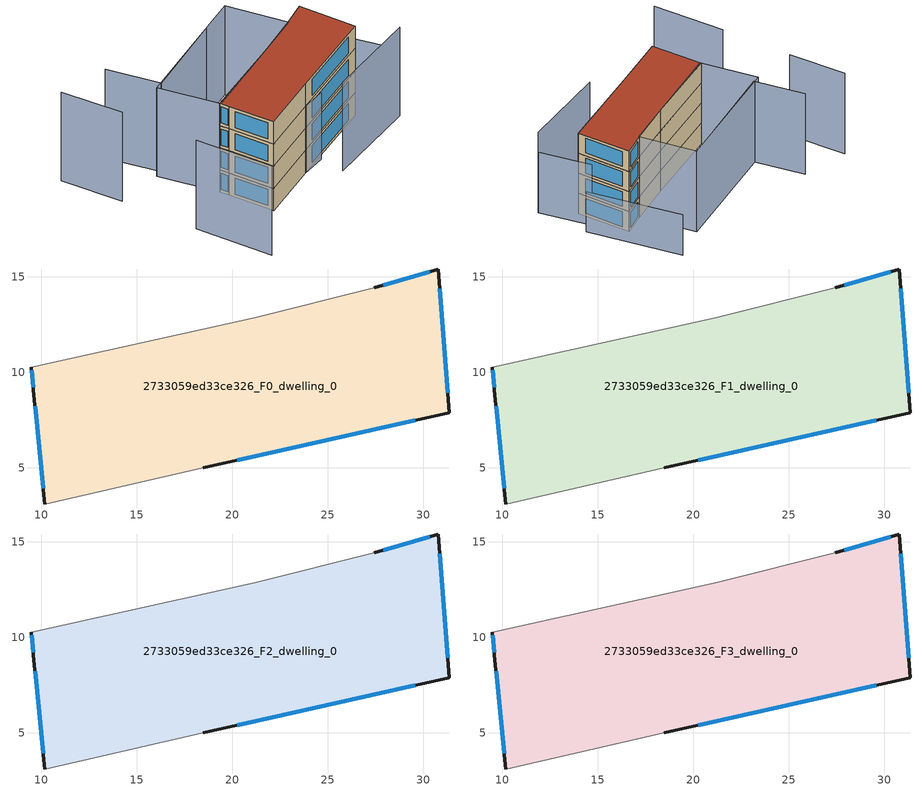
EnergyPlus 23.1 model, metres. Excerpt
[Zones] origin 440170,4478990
2733059ed33ce326_F0_dwelling_0
 floor ground (EU_floor_Construction): 30.8,15.41 31.36,7.88 18.48,5.01 10.19,3.11 9.6,9.06 9.48,10.28 21.19,12.86 27.45,14.43 z0
 wall outside (EU_wall_Construction): 18.48,5.01 31.36,7.88 30.8,15.41 27.45,14.43 / 9.48,10.28 9.6,9.06 10.19,3.11 z0:3
 wall adiabatic (EU_wall_Construction): 10.19,3.11 18.48,5.01 / 27.45,14.43 21.19,12.86 9.48,10.28 z0:3
 window (EU_Window_Construction): 20.27,5.41 29.58,7.48 / 9.68,8.23 10.11,3.94 / 9.5,10.11 9.58,9.23 / 30.33,15.28 27.91,14.57 / 31.29,8.93 30.88,14.37 z0.42:2.58
2733059ed33ce326_F1_dwelling_0
 floor to 2733059ed33ce326_F0_dwelling_0 (EU_floor_Construction): 30.8,15.41 31.36,7.88 18.48,5.01 10.19,3.11 9.6,9.06 9.48,10.28 21.19,12.86 27.45,14.43 z3
 wall outside (EU_wall_Construction): 18.48,5.01 31.36,7.88 30.8,15.41 27.45,14.43 / 9.48,10.28 9.6,9.06 10.19,3.11 z3:6
 wall adiabatic (EU_wall_Construction): 10.19,3.11 18.48,5.01 / 27.45,14.43 21.19,12.86 9.48,10.28 z3:6
 window (EU_Window_Construction): 20.27,5.41 29.58,7.48 / 9.68,8.23 10.11,3.94 / 9.5,10.11 9.58,9.23 / 30.33,15.28 27.91,14.57 / 31.29,8.93 30.88,14.37 z3.42:5.58
2733059ed33ce326_F2_dwelling_0
 floor to 2733059ed33ce326_F1_dwelling_0 (EU_floor_Construction): 30.8,15.41 31.36,7.88 18.48,5.01 10.19,3.11 9.6,9.06 9.48,10.28 21.19,12.86 27.45,14.43 z6
 wall outside (EU_wall_Construction): 18.48,5.01 31.36,7.88 30.8,15.41 27.45,14.43 / 9.48,10.28 9.6,9.06 10.19,3.11 z6:9
 wall adiabatic (EU_wall_Construction): 10.19,3.11 18.48,5.01 / 27.45,14.43 21.19,12.86 9.48,10.28 z6:9
 window (EU_Window_Construction): 20.27,5.41 29.58,7.48 / 9.68,8.23 10.11,3.94 / 9.5,10.11 9.58,9.23 / 30.33,15.28 27.91,14.57 / 31.29,8.93 30.88,14.37 z6.42:8.58
2733059ed33ce326_F3_dwelling_0
 floor to 2733059ed33ce326_F2_dwelling_0 (EU_floor_Construction): 30.8,15.41 31.36,7.88 18.48,5.01 10.19,3.11 9.6,9.06 9.48,10.28 21.19,12.86 27.45,14.43 z9
 wall outside (EU_wall_Construction): 18.48,5.01 31.36,7.88 30.8,15.41 27.45,14.43 / 9.48,10.28 9.6,9.06 10.19,3.11 z9:12
 wall adiabatic (EU_wall_Construction): 10.19,3.11 18.48,5.01 / 27.45,14.43 21.19,12.86 9.48,10.28 z9:12
 window (EU_Window_Construction): 20.27,5.41 29.58,7.48 / 9.68,8.23 10.11,3.94 / 9.5,10.11 9.58,9.23 / 30.33,15.28 27.91,14.57 / 31.29,8.93 30.88,14.37 z9.42:11.58
 roof outside (EU_roof_Construction): 31.36,7.88 30.8,15.41 27.45,14.43 21.19,12.86 9.48,10.28 9.6,9.06 10.19,3.11 18.48,5.01 z12
shading: 10.08,4.22 21.79,5.32 / 34.29,3.8 32.44,10.78 z0:9; 21.42,1.95 34.29,3.8 / 1.88,7.79 2.84,-2.27 / 0.37,25.85 1.27,17.9 / 20.78,20.94 8.76,18 / 8.76,18 7.1,24.78 / 25.65,22.1 27.47,14.33 / 27.47,14.33 9.52,10.12 / 9.52,10.12 7.7,17.89 / 7.7,17.89 25.65,22.1 z0:12; 34.03,11.2 30.86,23.9 z0:6
[Building]
EU S2 Campaign: North Axis=0; Terrain=City; Solar Distribution=FullExterior
[Site:Location]
Madrid: Latitude=40.5; Longitude=-3.5; Time Zone=1; Elevation=609
[SizingPeriod:WeatherFileDays]
AnnualSizingPeriod: Begin Month=1; Begin Day of Month=1; End Month=12; End Day of Month=31; Day of Week for Start Day=Monday; Use Weather File Daylight Saving Period=No; Use Weather File Rain and Snow Indicators=No
[MATERIAL]
EU_InternalMass_Material: Roughness=MediumRough; Thickness=0.1; Conductivity=1; Density=1800; Specific Heat=900; Thermal Absorptance=0.9; Solar Absorptance=0.7; Visible Absorptance=0.7
[MATERIAL:NOMASS] Roughness=MediumRough; Thermal Absorptance=0.9; Solar Absorptance=0.7; Visible Absorptance=0.7
Name | Thermal Resistance
EU_wall_NoMass | 1.60022
EU_roof_NoMass | 1.57597
EU_floor_NoMass | 0.470652
[WINDOWMATERIAL:SIMPLEGLAZINGSYSTEM]
EU_Window_SimpleGlazing: UFactor=3.28802; Solar Heat Gain Coefficient=0.85; Visible Transmittance=0.85
[CONSTRUCTION]
EU_wall_Construction: EU_wall_NoMass
EU_roof_Construction: EU_roof_NoMass
EU_floor_Construction: EU_floor_NoMass
EU_Window_Construction: EU_Window_SimpleGlazing
EU_InternalMass_Construction: EU_InternalMass_Material
[ZONE] Type=1; Multiplier=1; Ceiling Height=autocalculate; Floor Area=autocalculate; Part of Total Floor Area=Yes
Name | Volume
2733059ed33ce326_F0_dwelling_0 | 467.902
2733059ed33ce326_F1_dwelling_0; 2733059ed33ce326_F2_dwelling_0; 2733059ed33ce326_F3_dwelling_0 | 467.901
[INTERNALMASS] Construction=EU_InternalMass_Construction; Surface Area=155.967
Name | Zone or ZoneList
2733059ed33ce326_F0_dwelling_0_EU_InternalMass | 2733059ed33ce326_F0_dwelling_0
2733059ed33ce326_F1_dwelling_0_EU_InternalMass | 2733059ed33ce326_F1_dwelling_0
2733059ed33ce326_F2_dwelling_0_EU_InternalMass | 2733059ed33ce326_F2_dwelling_0
2733059ed33ce326_F3_dwelling_0_EU_InternalMass | 2733059ed33ce326_F3_dwelling_0
[OTHEREQUIPMENT] Fuel Type=Electricity; Design Level Calculation Method=Watts/Area; Power per Zone Floor Area=1; Fraction Latent=0; Fraction Radiant=0; Fraction Lost=0; Carbon Dioxide Generation Rate=0; EndUse Subcategory=EU_Step8_InternalGains
Name | Zone or ZoneList or Space or SpaceList | Schedule
EU_Step8_InternalGain_2733059ed33ce326_F0_dwelling_0_f000 | 2733059ed33ce326_F0_dwelling_0 | EU_Step8_GainSchedule_2733059ed33ce326_F0_dwelling_0_f000
EU_Step8_InternalGain_2733059ed33ce326_F1_dwelling_0_f000 | 2733059ed33ce326_F1_dwelling_0 | EU_Step8_GainSchedule_2733059ed33ce326_F1_dwelling_0_f000
EU_Step8_InternalGain_2733059ed33ce326_F2_dwelling_0_f000 | 2733059ed33ce326_F2_dwelling_0 | EU_Step8_GainSchedule_2733059ed33ce326_F2_dwelling_0_f000
EU_Step8_InternalGain_2733059ed33ce326_F3_dwelling_0_f000 | 2733059ed33ce326_F3_dwelling_0 | EU_Step8_GainSchedule_2733059ed33ce326_F3_dwelling_0_f000
[ZONEVENTILATION:DESIGNFLOWRATE] Schedule=EU_AlwaysOn; Design Flow Rate Calculation Method=AirChanges/Hour; Air Changes per Hour=0.480704; Ventilation Type=Natural; Fan Pressure Rise=0; Fan Total Efficiency=1; Constant Term Coefficient=1; Temperature Term Coefficient=0; Velocity Term Coefficient=0; Velocity Squared Term Coefficient=0; Minimum Indoor Temperature=-100; Maximum Indoor Temperature=100; Delta Temperature=-100; Minimum Outdoor Temperature=-100; Maximum Outdoor Temperature=100; Maximum Wind Speed=40
Name | Zone or ZoneList or Space or SpaceList
EU_ConstantAir_2733059ed33ce326_F0_dwelling_0 | 2733059ed33ce326_F0_dwelling_0
EU_ConstantAir_2733059ed33ce326_F1_dwelling_0 | 2733059ed33ce326_F1_dwelling_0
EU_ConstantAir_2733059ed33ce326_F2_dwelling_0 | 2733059ed33ce326_F2_dwelling_0
EU_ConstantAir_2733059ed33ce326_F3_dwelling_0 | 2733059ed33ce326_F3_dwelling_0
[HVACTEMPLATE:THERMOSTAT] Constant Heating Setpoint=20; Constant Cooling Setpoint=50
EU_HeatOnly_2733059ed33ce326_F0_dwelling_0; EU_HeatOnly_2733059ed33ce326_F1_dwelling_0; EU_HeatOnly_2733059ed33ce326_F2_dwelling_0; EU_HeatOnly_2733059ed33ce326_F3_dwelling_0
[HVACTEMPLATE:ZONE:IDEALLOADSAIRSYSTEM] System Availability Schedule=EU_AlwaysOn; Maximum Heating Supply Air Temperature=50; Minimum Cooling Supply Air Temperature=13; Maximum Heating Supply Air Humidity Ratio=0.0156; Minimum Cooling Supply Air Humidity Ratio=0.0077; Heating Limit=NoLimit; Cooling Limit=NoLimit; Heating Availability Schedule=EU_AlwaysOn; Cooling Availability Schedule=EU_CoolingOff; Dehumidification Control Type=ConstantSensibleHeatRatio; Cooling Sensible Heat Ratio=0.7; Dehumidification Setpoint=60; Humidification Control Type=None; Humidification Setpoint=30; Outdoor Air Method=None; Outdoor Air Flow Rate per Person=0.00944; Outdoor Air Flow Rate per Zone Floor Area=0; Outdoor Air Flow Rate per Zone=0; Demand Controlled Ventilation Type=None; Outdoor Air Economizer Type=NoEconomizer; Heat Recovery Type=None; Sensible Heat Recovery Effectiveness=0.7; Latent Heat Recovery Effectiveness=0.65
Name | Template Thermostat
2733059ed33ce326_F0_dwelling_0 | EU_HeatOnly_2733059ed33ce326_F0_dwelling_0
2733059ed33ce326_F1_dwelling_0 | EU_HeatOnly_2733059ed33ce326_F1_dwelling_0
2733059ed33ce326_F2_dwelling_0 | EU_HeatOnly_2733059ed33ce326_F2_dwelling_0
2733059ed33ce326_F3_dwelling_0 | EU_HeatOnly_2733059ed33ce326_F3_dwelling_0
[SIZING:ZONE] Zone Cooling Design Supply Air Temperature Input Method=SupplyAirTemperature; Zone Cooling Design Supply Air Temperature=13; Zone Heating Design Supply Air Temperature Input Method=SupplyAirTemperature; Zone Heating Design Supply Air Temperature=50; Zone Cooling Design Supply Air Humidity Ratio=0.008; Zone Heating Design Supply Air Humidity Ratio=0.008; Cooling Design Air Flow Method=DesignDay; Cooling Design Air Flow Rate=0; Cooling Minimum Air Flow per Zone Floor Area=0.000762; Cooling Minimum Air Flow=0; Cooling Minimum Air Flow Fraction=0.2; Heating Design Air Flow Method=DesignDay; Heating Design Air Flow Rate=0; Heating Maximum Air Flow per Zone Floor Area=0.002032; Heating Maximum Air Flow=0.141576; Heating Maximum Air Flow Fraction=0.3; Account for Dedicated Outdoor Air System=No; Dedicated Outdoor Air System Control Strategy=NeutralSupplyAir; Dedicated Outdoor Air Low Setpoint Temperature for Design=autosize; Dedicated Outdoor Air High Setpoint Temperature for Design=autosize; Zone Load Sizing Method=Sensible Load Only No Latent Load; Zone Latent Cooling Design Supply Air Humidity Ratio Input Method=HumidityRatioDifference; Zone Cooling Design Supply Air Humidity Ratio Difference=0.005; Zone Latent Heating Design Supply Air Humidity Ratio Input Method=HumidityRatioDifference; Zone Humidification Design Supply Air Humidity Ratio Difference=0.005
2733059ed33ce326_F0_dwelling_0; 2733059ed33ce326_F1_dwelling_0; 2733059ed33ce326_F2_dwelling_0; 2733059ed33ce326_F3_dwelling_0
[SCHEDULE:CONSTANT]
Name | Hourly Value
EU_AlwaysOn | 1
EU_CoolingOff | 0
[SCHEDULE:FILE] Column Number=1; Rows to Skip at Top=0; Number of Hours of Data=8760; Column Separator=Comma; Interpolate to Timestep=No; Minutes per Item=60; Adjust Schedule for Daylight Savings=Yes
Name | File
EU_Step8_GainSchedule_2733059ed33ce326_F0_dwelling_0_f000 | ../../schedules/2733059ed33ce326/2733059ed33ce326_F0_dwelling_0_f000_gain.csv
EU_Step8_GainSchedule_2733059ed33ce326_F1_dwelling_0_f000 | ../../schedules/2733059ed33ce326/2733059ed33ce326_F1_dwelling_0_f000_gain.csv
EU_Step8_GainSchedule_2733059ed33ce326_F2_dwelling_0_f000 | ../../schedules/2733059ed33ce326/2733059ed33ce326_F2_dwelling_0_f000_gain.csv
EU_Step8_GainSchedule_2733059ed33ce326_F3_dwelling_0_f000 | ../../schedules/2733059ed33ce326/2733059ed33ce326_F3_dwelling_0_f000_gain.csv
